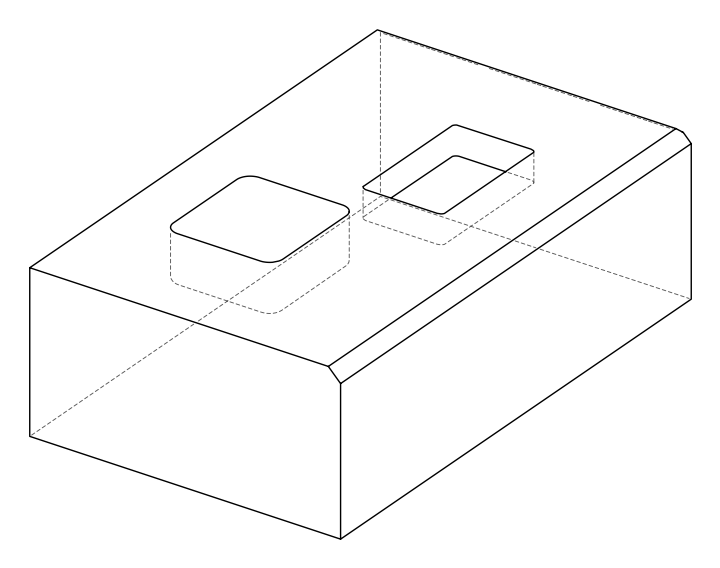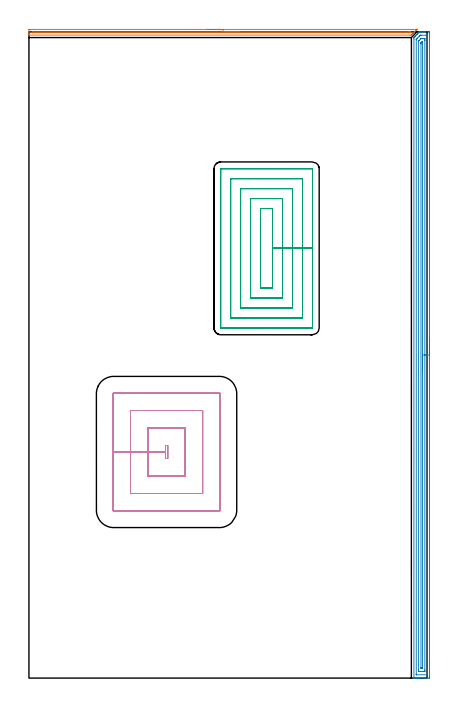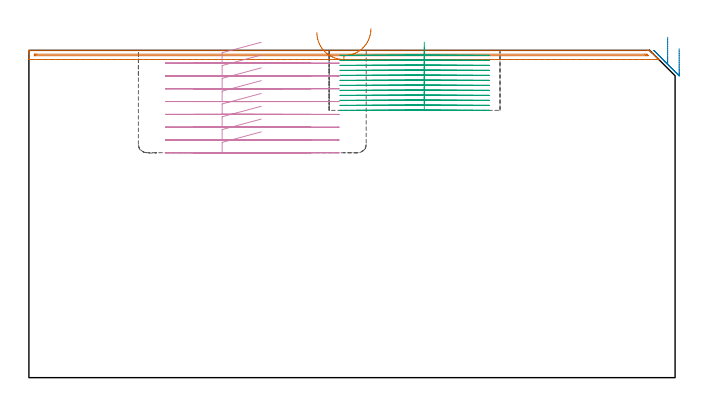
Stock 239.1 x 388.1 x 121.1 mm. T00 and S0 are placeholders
(PLAN: 4 operations, 2 tool changes, 53.8 min)
(1 AREA_MILL | FG_CHAMFER_SURFACE | UGT0205_001 | 3.85 min | 1362 mm3)
(2 AREA_MILL_1 | FG_CHAMFER_SURFACE_1 | UGT0205_001 | 12.59 min | 17114 mm3)
(3 MILL_RECTANGULAR_POCKET | POCKET_RECTANGULAR_STRAIGHT | NXT0201_009 | Follow Part, ap 2, ae 75% | 26.25 min | 145329 mm3)
(4 MILL_RECTANGULAR_POCKET_1 | POCKET_RECTANGULAR_STRAIGHT_1 | UGT0201_095 | Follow Part, ap 5, ae 75% | 11.06 min | 285833 mm3)
(TOOL UGT0205_001 | Chamfer Mill 20 x 3 x 45 deg. | D20 FL50 Z2)
(TOOL NXT0201_009 | ENDMILL 8mm [2P460-0800-NA 1630] | D8 FL26 Z6)
(TOOL UGT0201_095 | End mill 20 mm | D20 R3 FL38 Z4)
(OP 1 AREA_MILL)
G17 G21 G94 G90
T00 M6
G54
G17 G0 G90 X106.55 Y389.6 S1061 M3
G43 Z131.1 H0
Z127.7
G94 G1 X106.588 Z126.828 F250.
X106.702 Z125.964
X106.891 Z125.112
X107.153 Z124.28
X107.487 Z123.474
X107.89 Z122.7
X108.358 Z121.964
X108.89 Z121.272
X109.479 Z120.629
X110.122 Z120.04
X110.814 Z119.508
X111.55 Z119.04
X112.324 Z118.637
X113.13 Z118.303
X113.962 Z118.041
X114.813 Z117.852
X115.678 Z117.738
X116.55 Z117.7
X233.06
X233.096 Y389.599 Z117.699
X233.097 Y389.598 Z117.7
X233.096 Y389.596 Z117.702
X233.084 Y389.583 Z117.715
X232.479 Y388.979 Z118.321
X232.278 Y388.777 Z118.52
X231.646 Y388.146 Z119.154
X231.61 Y388.109 Z119.19
X231.402 Y387.9 Z119.396
X230.812 Y387.312 Z119.988
X230.718 Y387.217 Z120.082
X230.525 Y387.023 Z120.273
X230.085 Y386.585 Z120.715
X229.826 Y386.325 Z120.972
X229.702 Y386.205 Z121.091
X228.934 Y386.2 Z121.1
X0.152
X0.01 Y386.202 Z121.088
X0.002 Y386.33 Z120.962
X0. Y386.463 Z120.836
Y386.863 Z120.436
Y387.462 Z119.833
Y389.514 Z117.783
X0.003 Y389.591 Z117.706
X0.348 Y389.6 Z117.7
X116.55
Y388.186 Z119.114
X228.197
X228.757 Y388.185 Z119.115
X228.934 Y388.183 Z119.117
X229.096 Y388.179 Z119.121
X229.209 Y388.171 Z119.129
X229.159 Y388.117 Z119.183
X229.025 Y387.976 Z119.324
X228.934 Y387.884 Z119.416
X228.719 Y387.673 Z119.627
X228.675 Y387.633 Z119.667
X228.66 Y387.621 Z119.679
X227.887 Y387.614 Z119.686
X2.964
X2.382 Y387.615 Z119.685
X2.224 Y387.617 Z119.683
X2.04 Y387.621 Z119.679
X2.009 Y387.628 Z119.672
X2.005 Y387.651 Z119.649
X2.003 Y387.678 Z119.622
X2.001 Y387.836 Z119.464
X2.008 Y388.117 Z119.183
X2.011 Y388.18 Z119.12
X2.024 Y388.182 Z119.118
X2.064 Y388.184 Z119.116
X2.148 Y388.185 Z119.115
X2.315 Y388.186 Z119.114
X116.55
X117.422 Z119.152
X118.286 Z119.266
X119.138 Z119.455
X119.97 Z119.717
X120.776 Z120.051
X121.55 Z120.454
X122.286 Z120.923
X122.978 Z121.454
X123.621 Z122.043
X124.21 Z122.686
X124.741 Z123.379
X125.21 Z124.114
X125.613 Z124.888
X125.947 Z125.694
X126.209 Z126.526
X126.398 Z127.378
X126.512 Z128.243
X126.55 Z129.114
G0 Z131.1
M5
M2
(OP 2 AREA_MILL_1)
G17 G21 G94 G90
T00 M6
G54
G17 G0 G90 X240.6 Y204.05 S1061 M3
G43 Z131.1 H0
Z121.7
G94 G1 Y204.012 Z120.828 F250.
Y203.898 Z119.963
Y203.709 Z119.112
Y203.447 Z118.28
Y203.113 Z117.474
Y202.71 Z116.7
Y202.241 Z115.964
Y201.71 Z115.272
Y201.121 Z114.629
Y200.478 Z114.04
Y199.786 Z113.508
Y199.05 Z113.04
Y198.276 Z112.637
Y197.47 Z112.303
Y196.638 Z112.041
Y195.786 Z111.852
Y194.922 Z111.738
Y194.05 Z111.7
Y0.619
X240.598 Y0.279 Z111.701
X240.593 Y0.01 Z111.704
X240.266 Y0. Z112.032
X234.154 Z118.14
X233.618 Z118.679
X233.281 Z119.015
X232.745 Z119.551
X232.408 Z119.887
X231.458 Z120.841
X231.329 Z120.963
X231.276 Z121.015
X231.203 Y0.01 Z121.088
X231.2 Y0.172 Z121.1
Y383.907
X231.206 Y384.702 Z121.091
X231.3 Y384.8 Z120.998
X231.895 Y385.396 Z120.403
X231.971 Y385.473 Z120.325
X232.177 Y385.677 Z120.123
X232.844 Y386.346 Z119.453
X232.995 Y386.495 Z119.305
X233.087 Y386.587 Z119.213
X233.281 Y386.782 Z119.017
X233.384 Y386.885 Z118.914
X233.98 Y387.481 Z118.319
X234.154 Y387.655 Z118.143
X234.59 Y388.09 Z117.709
X234.598 Y388.096 Z117.701
X234.625 Y388.1 Z117.673
X235.027 Z117.272
X235.096 Z117.203
X235.9 Z116.395
X237.11 Z115.186
X237.646 Z114.648
X239.998 Z112.299
X240.266 Y388.097 Z112.031
X240.593 Y388.09 Z111.704
X240.598 Y387.821 Z111.7
X240.6 Y387.481
Y387.138
Y194.05
X239.186 Z113.114
X239.185 Y2.406 Z113.115
X239.183 Y2.065 Z113.117
X239.181 Y2.024 Z113.119
X239.18 Y2.011 Z113.12
X239.154 Y2.008 Z113.146
X239.049 Y2.003 Z113.251
X238.916 Y2. Z113.384
X232.804 Z119.496
X232.659 Y2.003 Z119.641
X232.629 Y2.007 Z119.671
X232.621 Y2.011 Z119.679
X232.619 Y2.02 Z119.681
X232.616 Y2.054 Z119.684
X232.615 Y2.194 Z119.685
X232.614 Y2.406 Z119.686
X232.615 Y383.354 Z119.685
X232.616 Y383.525 Z119.684
X232.619 Y383.61 Z119.681
X232.621 Y383.649 Z119.679
X232.635 Y383.674 Z119.665
X232.859 Y383.907 Z119.441
X233.071 Y384.121 Z119.229
X233.281 Y384.331 Z119.019
X234.396 Y385.446 Z117.904
X234.644 Y385.694 Z117.656
X234.839 Y385.886 Z117.461
X235.027 Y386.066 Z117.273
X235.059 Y386.09 Z117.241
X235.087 Y386.094 Z117.213
X235.146 Y386.098 Z117.154
X235.265 Y386.099 Z117.035
X235.503 Y386.1 Z116.797
X238.519 Z113.781
X238.996 Z113.304
X239.141 Y386.097 Z113.159
X239.171 Y386.093 Z113.129
X239.179 Y386.089 Z113.121
X239.182 Y386.08 Z113.118
X239.184 Y386.046 Z113.116
X239.186 Y385.905 Z113.114
Y385.694
Y194.05
X237.772 Z114.528
Y4.958
X237.77 Y4.193 Z114.53
X237.768 Y4.068 Z114.532
X237.765 Y4.025 Z114.535
X237.76 Y4.01 Z114.54
X237.74 Y4.007 Z114.56
X237.646 Y4.004 Z114.654
X236.962 Y4. Z115.338
X236.773 Z115.527
X235.216 Z117.084
X234.342 Z117.958
X234.154 Y4.003 Z118.146
X234.091 Y4.006 Z118.209
X234.046 Y4.01 Z118.254
X234.036 Y4.066 Z118.264
X234.032 Y4.193 Z118.268
X234.03 Y4.32 Z118.27
X234.029 Y5.087 Z118.271
X234.028 Y5.215 Z118.272
X234.029 Y382.248 Z118.271
X234.031 Y382.377 Z118.269
X234.036 Y382.625 Z118.264
X234.154 Y382.75 Z118.146
X234.282 Y382.882 Z118.018
X234.413 Y383.013 Z117.887
X235.165 Y383.765 Z117.135
X235.309 Y383.907 Z116.991
X235.43 Y384.019 Z116.87
X235.524 Y384.09 Z116.776
X235.714 Y384.097 Z116.586
X236.773 Y384.1 Z115.527
X237.458 Y384.099 Z114.842
X237.646 Y384.097 Z114.654
X237.709 Y384.094 Z114.591
X237.754 Y384.09 Z114.546
X237.765 Y384.034 Z114.535
X237.768 Y383.907 Z114.532
X237.77 Y383.78 Z114.53
X237.772 Y383.013 Z114.528
Y382.885
Y194.05
X236.357 Z115.943
Y6.249
X236.355 Y6.125 Z115.945
X236.351 Y6.043 Z115.949
X236.347 Y6.01 Z115.953
X236.326 Y6.008 Z115.974
X235.9 Y6. Z116.4
X235.88 Z116.42
X235.481 Y6.01 Z116.819
X235.449 Y6.021 Z116.851
X235.446 Y6.051 Z116.854
X235.444 Y6.096 Z116.856
X235.443 Y6.14 Z116.857
Y6.448
Y380.801
X235.444 Y381.226 Z116.856
X235.447 Y381.46 Z116.853
X235.45 Y381.573 Z116.85
X235.498 Y381.638 Z116.802
X235.9 Y382.043 Z116.4
X235.94 Y382.079 Z116.36
X236.32 Y382.09 Z115.98
X236.351 Y382.078 Z115.949
X236.354 Y382.045 Z115.946
X236.356 Y381.999 Z115.944
X236.357 Y381.953 Z115.943
Y381.652
Y194.05
Y193.178 Z115.981
Y192.313 Z116.095
Y191.462 Z116.283
Y190.63 Z116.546
Y189.824 Z116.88
Y189.05 Z117.282
Y188.314 Z117.751
Y187.622 Z118.282
Y186.979 Z118.872
Y186.39 Z119.515
Y185.858 Z120.207
Y185.39 Z120.943
Y184.987 Z121.716
Y184.653 Z122.522
Y184.391 Z123.354
Y184.202 Z124.206
Y184.088 Z125.071
Y184.05 Z125.943
G0 Z131.1
M5
M2
(OP 3 MILL_RECTANGULAR_POCKET)
G17 G21 G94 G90
T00 M6
G54
G17 G0 G90 X146.3 Y240. S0 M3
G43 Z131.1 H1
Z124.1
G94 G1 Y258.1 Z119.25 F250.
Y282. F500.
X139.1
Y234.2
X146.3
Y258.1
X152.3
Y288.
X133.1
Y228.2
X152.3
Y258.1
X158.3
Y294.
X127.1
Y222.2
X158.3
Y258.1
X164.3
Y300.
X121.1
Y216.2
X164.3
Y258.1
X170.3
Y305.8
G3 X170.1 Y306. R0.2
G1 X115.3
G3 X115.1 Y305.8 R0.2
G1 Y210.4
G3 X115.3 Y210.2 R0.2
G1 X170.1
G3 X170.3 Y210.4 R0.2
G1 Y258.1
Y259.1
G0 X146.3 Y240. Z122.25
G1 Y258.1 Z117.4 F250.
Y282. F500.
X139.1
Y234.2
X146.3
Y258.1
X152.3
Y288.
X133.1
Y228.2
X152.3
Y258.1
X158.3
Y294.
X127.1
Y222.2
X158.3
Y258.1
X164.3
Y300.
X121.1
Y216.2
X164.3
Y258.1
X170.3
Y305.8
G3 X170.1 Y306. R0.2
G1 X115.3
G3 X115.1 Y305.8 R0.2
G1 Y210.4
G3 X115.3 Y210.2 R0.2
G1 X170.1
G3 X170.3 Y210.4 R0.2
G1 Y258.1
Y259.1
G0 X146.3 Y240. Z120.4
G1 Y258.1 Z115.55 F250.
Y282. F500.
X139.1
Y234.2
X146.3
Y258.1
X152.3
Y288.
X133.1
Y228.2
X152.3
Y258.1
X158.3
Y294.
X127.1
Y222.2
X158.3
Y258.1
X164.3
Y300.
X121.1
Y216.2
X164.3
Y258.1
X170.3
Y305.8
G3 X170.1 Y306. R0.2
G1 X115.3
G3 X115.1 Y305.8 R0.2
G1 Y210.4
G3 X115.3 Y210.2 R0.2
G1 X170.1
G3 X170.3 Y210.4 R0.2
G1 Y258.1
Y259.1
G0 X146.3 Y240. Z118.55
G1 Y258.1 Z113.7 F250.
Y282. F500.
X139.1
Y234.2
X146.3
Y258.1
X152.3
Y288.
X133.1
Y228.2
X152.3
Y258.1
X158.3
Y294.
X127.1
Y222.2
X158.3
Y258.1
X164.3
Y300.
X121.1
Y216.2
X164.3
Y258.1
X170.3
Y305.8
G3 X170.1 Y306. R0.2
G1 X115.3
G3 X115.1 Y305.8 R0.2
G1 Y210.4
G3 X115.3 Y210.2 R0.2
G1 X170.1
G3 X170.3 Y210.4 R0.2
G1 Y258.1
Y259.1
G0 X146.3 Y240. Z116.7
G1 Y258.1 Z111.85 F250.
Y282. F500.
X139.1
Y234.2
X146.3
Y258.1
X152.3
Y288.
X133.1
Y228.2
X152.3
Y258.1
X158.3
Y294.
X127.1
Y222.2
X158.3
Y258.1
X164.3
Y300.
X121.1
Y216.2
X164.3
Y258.1
X170.3
Y305.8
G3 X170.1 Y306. R0.2
G1 X115.3
G3 X115.1 Y305.8 R0.2
G1 Y210.4
G3 X115.3 Y210.2 R0.2
G1 X170.1
G3 X170.3 Y210.4 R0.2
G1 Y258.1
Y259.1
G0 X146.3 Y240. Z114.85
G1 Y258.1 Z110. F250.
Y282. F500.
X139.1
Y234.2
X146.3
Y258.1
X152.3
Y288.
X133.1
Y228.2
X152.3
Y258.1
X158.3
Y294.
X127.1
Y222.2
X158.3
Y258.1
X164.3
Y300.
X121.1
Y216.2
X164.3
Y258.1
X170.3
Y305.8
G3 X170.1 Y306. R0.2
G1 X115.3
G3 X115.1 Y305.8 R0.2
G1 Y210.4
G3 X115.3 Y210.2 R0.2
G1 X170.1
G3 X170.3 Y210.4 R0.2
G1 Y258.1
Y259.1
G0 X146.3 Y240. Z113.
G1 Y258.1 Z108.15 F250.
Y282. F500.
X139.1
Y234.2
X146.3
Y258.1
X152.3
Y288.
X133.1
Y228.2
X152.3
Y258.1
X158.3
Y294.
X127.1
Y222.2
X158.3
Y258.1
X164.3
Y300.
X121.1
Y216.2
X164.3
Y258.1
X170.3
Y305.8
G3 X170.1 Y306. R0.2
G1 X115.3
G3 X115.1 Y305.8 R0.2
G1 Y210.4
G3 X115.3 Y210.2 R0.2
G1 X170.1
G3 X170.3 Y210.4 R0.2
G1 Y258.1
Y259.1
G0 X146.3 Y240. Z111.15
G1 Y258.1 Z106.3 F250.
Y282. F500.
X139.1
Y234.2
X146.3
Y258.1
X152.3
Y288.
X133.1
Y228.2
X152.3
Y258.1
X158.3
Y294.
X127.1
Y222.2
X158.3
Y258.1
X164.3
Y300.
X121.1
Y216.2
X164.3
Y258.1
X170.3
Y305.8
G3 X170.1 Y306. R0.2
G1 X115.3
G3 X115.1 Y305.8 R0.2
G1 Y210.4
G3 X115.3 Y210.2 R0.2
G1 X170.1
G3 X170.3 Y210.4 R0.2
G1 Y258.1
Y259.1
G0 X146.3 Y240. Z109.3
G1 Y258.1 Z104.45 F250.
Y282. F500.
X139.1
Y234.2
X146.3
Y258.1
X152.3
Y288.
X133.1
Y228.2
X152.3
Y258.1
X158.3
Y294.
X127.1
Y222.2
X158.3
Y258.1
X164.3
Y300.
X121.1
Y216.2
X164.3
Y258.1
X170.3
Y305.8
G3 X170.1 Y306. R0.2
G1 X115.3
G3 X115.1 Y305.8 R0.2
G1 Y210.4
G3 X115.3 Y210.2 R0.2
G1 X170.1
G3 X170.3 Y210.4 R0.2
G1 Y258.1
Y259.1
G0 X146.3 Y240. Z107.45
G1 Y258.1 Z102.6 F250.
Y282. F500.
X139.1
Y234.2
X146.3
Y258.1
X152.3
Y288.
X133.1
Y228.2
X152.3
Y258.1
X158.3
Y294.
X127.1
Y222.2
X158.3
Y258.1
X164.3
Y300.
X121.1
Y216.2
X164.3
Y258.1
X170.3
Y305.8
G3 X170.1 Y306. R0.2
G1 X115.3
G3 X115.1 Y305.8 R0.2
G1 Y210.4
G3 X115.3 Y210.2 R0.2
G1 X170.1
G3 X170.3 Y210.4 R0.2
G1 Y258.1
Y259.1
G0 X146.3 Y240. Z105.6
G1 Y258.1 Z100.75 F250.
Y282. F500.
X139.1
Y234.2
X146.3
Y258.1
X152.3
Y288.
X133.1
Y228.2
X152.3
Y258.1
X158.3
Y294.
X127.1
Y222.2
X158.3
Y258.1
X164.3
Y300.
X121.1
Y216.2
X164.3
Y258.1
X170.3
Y305.8
G3 X170.1 Y306. R0.2
G1 X115.3
G3 X115.1 Y305.8 R0.2
G1 Y210.4
G3 X115.3 Y210.2 R0.2
G1 X170.1
G3 X170.3 Y210.4 R0.2
G1 Y258.1
Y259.1
G0 X146.3 Y240. Z103.75
G1 Y258.1 Z98.9 F250.
Y282. F500.
X139.1
Y234.2
X146.3
Y258.1
X152.3
Y288.
X133.1
Y228.2
X152.3
Y258.1
X158.3
Y294.
X127.1
Y222.2
X158.3
Y258.1
X164.3
Y300.
X121.1
Y216.2
X164.3
Y258.1
X170.3
Y305.8
G3 X170.1 Y306. R0.2
G1 X115.3
G3 X115.1 Y305.8 R0.2
G1 Y210.4
G3 X115.3 Y210.2 R0.2
G1 X170.1
G3 X170.3 Y210.4 R0.2
G1 Y258.1
Y259.1
G0 Z131.1
M5
M2
(OP 4 MILL_RECTANGULAR_POCKET_1)
G17 G21 G94 G90
T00 M6
G54
G17 G0 G90 X85.977 Y150.2 S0 M3
G43 Z131.1 H0
Z124.1
G94 G1 X71.5 Z120.221 F250.
Y135.8 Z116.362
X82.
Y131.9 F500.
X83.3
Y139.7
X82.
Y135.8
X71.5
Y121.4
X93.8
Y150.2
X71.5
Y135.8
X61.
Y110.9
X104.3
Y160.7
X61.
Y135.8
X50.5
Y100.8
G3 X50.9 Y100.4 R0.4
G1 X114.4
G3 X114.8 Y100.8 R0.4
G1 Y170.8
G3 X114.4 Y171.2 R0.4
G1 X50.9
G3 X50.5 Y170.8 R0.4
G1 Y135.8
Y134.8
G0 X85.977 Y150.2 Z119.362
G1 X71.5 Z115.483 F250.
Y135.8 Z111.625
X82.
Y131.9 F500.
X83.3
Y139.7
X82.
Y135.8
X71.5
Y121.4
X93.8
Y150.2
X71.5
Y135.8
X61.
Y110.9
X104.3
Y160.7
X61.
Y135.8
X50.5
Y100.8
G3 X50.9 Y100.4 R0.4
G1 X114.4
G3 X114.8 Y100.8 R0.4
G1 Y170.8
G3 X114.4 Y171.2 R0.4
G1 X50.9
G3 X50.5 Y170.8 R0.4
G1 Y135.8
Y134.8
G0 X85.977 Y150.2 Z114.625
G1 X71.5 Z110.746 F250.
Y135.8 Z106.887
X82.
Y131.9 F500.
X83.3
Y139.7
X82.
Y135.8
X71.5
Y121.4
X93.8
Y150.2
X71.5
Y135.8
X61.
Y110.9
X104.3
Y160.7
X61.
Y135.8
X50.5
Y100.8
G3 X50.9 Y100.4 R0.4
G1 X114.4
G3 X114.8 Y100.8 R0.4
G1 Y170.8
G3 X114.4 Y171.2 R0.4
G1 X50.9
G3 X50.5 Y170.8 R0.4
G1 Y135.8
Y134.8
G0 X85.977 Y150.2 Z109.887
G1 X71.5 Z106.008 F250.
Y135.8 Z102.15
X82.
Y131.9 F500.
X83.3
Y139.7
X82.
Y135.8
X71.5
Y121.4
X93.8
Y150.2
X71.5
Y135.8
X61.
Y110.9
X104.3
Y160.7
X61.
Y135.8
X50.5
Y100.8
G3 X50.9 Y100.4 R0.4
G1 X114.4
G3 X114.8 Y100.8 R0.4
G1 Y170.8
G3 X114.4 Y171.2 R0.4
G1 X50.9
G3 X50.5 Y170.8 R0.4
G1 Y135.8
Y134.8
G0 X85.977 Y150.2 Z105.15
G1 X71.5 Z101.271 F250.
Y135.8 Z97.412
X82.
Y131.9 F500.
X83.3
Y139.7
X82.
Y135.8
X71.5
Y121.4
X93.8
Y150.2
X71.5
Y135.8
X61.
Y110.9
X104.3
Y160.7
X61.
Y135.8
X50.5
Y100.8
G3 X50.9 Y100.4 R0.4
G1 X114.4
G3 X114.8 Y100.8 R0.4
G1 Y170.8
G3 X114.4 Y171.2 R0.4
G1 X50.9
G3 X50.5 Y170.8 R0.4
G1 Y135.8
Y134.8
G0 X85.977 Y150.2 Z100.412
G1 X71.5 Z96.533 F250.
Y135.8 Z92.675
X82.
Y131.9 F500.
X83.3
Y139.7
X82.
Y135.8
X71.5
Y121.4
X93.8
Y150.2
X71.5
Y135.8
X61.
Y110.9
X104.3
Y160.7
X61.
Y135.8
X50.5
Y100.8
G3 X50.9 Y100.4 R0.4
G1 X114.4
G3 X114.8 Y100.8 R0.4
G1 Y170.8
G3 X114.4 Y171.2 R0.4
G1 X50.9
G3 X50.5 Y170.8 R0.4
G1 Y135.8
Y134.8
G0 X85.977 Y150.2 Z95.675
G1 X71.5 Z91.796 F250.
Y135.8 Z87.937
X82.
Y131.9 F500.
X83.3
Y139.7
X82.
Y135.8
X71.5
Y121.4
X93.8
Y150.2
X71.5
Y135.8
X61.
Y110.9
X104.3
Y160.7
X61.
Y135.8
X50.5
Y100.8
G3 X50.9 Y100.4 R0.4
G1 X114.4
G3 X114.8 Y100.8 R0.4
G1 Y170.8
G3 X114.4 Y171.2 R0.4
G1 X50.9
G3 X50.5 Y170.8 R0.4
G1 Y135.8
Y134.8
G0 X85.977 Y150.2 Z90.937
G1 X71.5 Z87.058 F250.
Y135.8 Z83.2
X82.
Y131.9 F500.
X83.3
Y139.7
X82.
Y135.8
X71.5
Y121.4
X93.8
Y150.2
X71.5
Y135.8
X61.
Y110.9
X104.3
Y160.7
X61.
Y135.8
X50.5
Y100.8
G3 X50.9 Y100.4 R0.4
G1 X114.4
G3 X114.8 Y100.8 R0.4
G1 Y170.8
G3 X114.4 Y171.2 R0.4
G1 X50.9
G3 X50.5 Y170.8 R0.4
G1 Y135.8
Y134.8
G0 Z131.1
M5
M2
